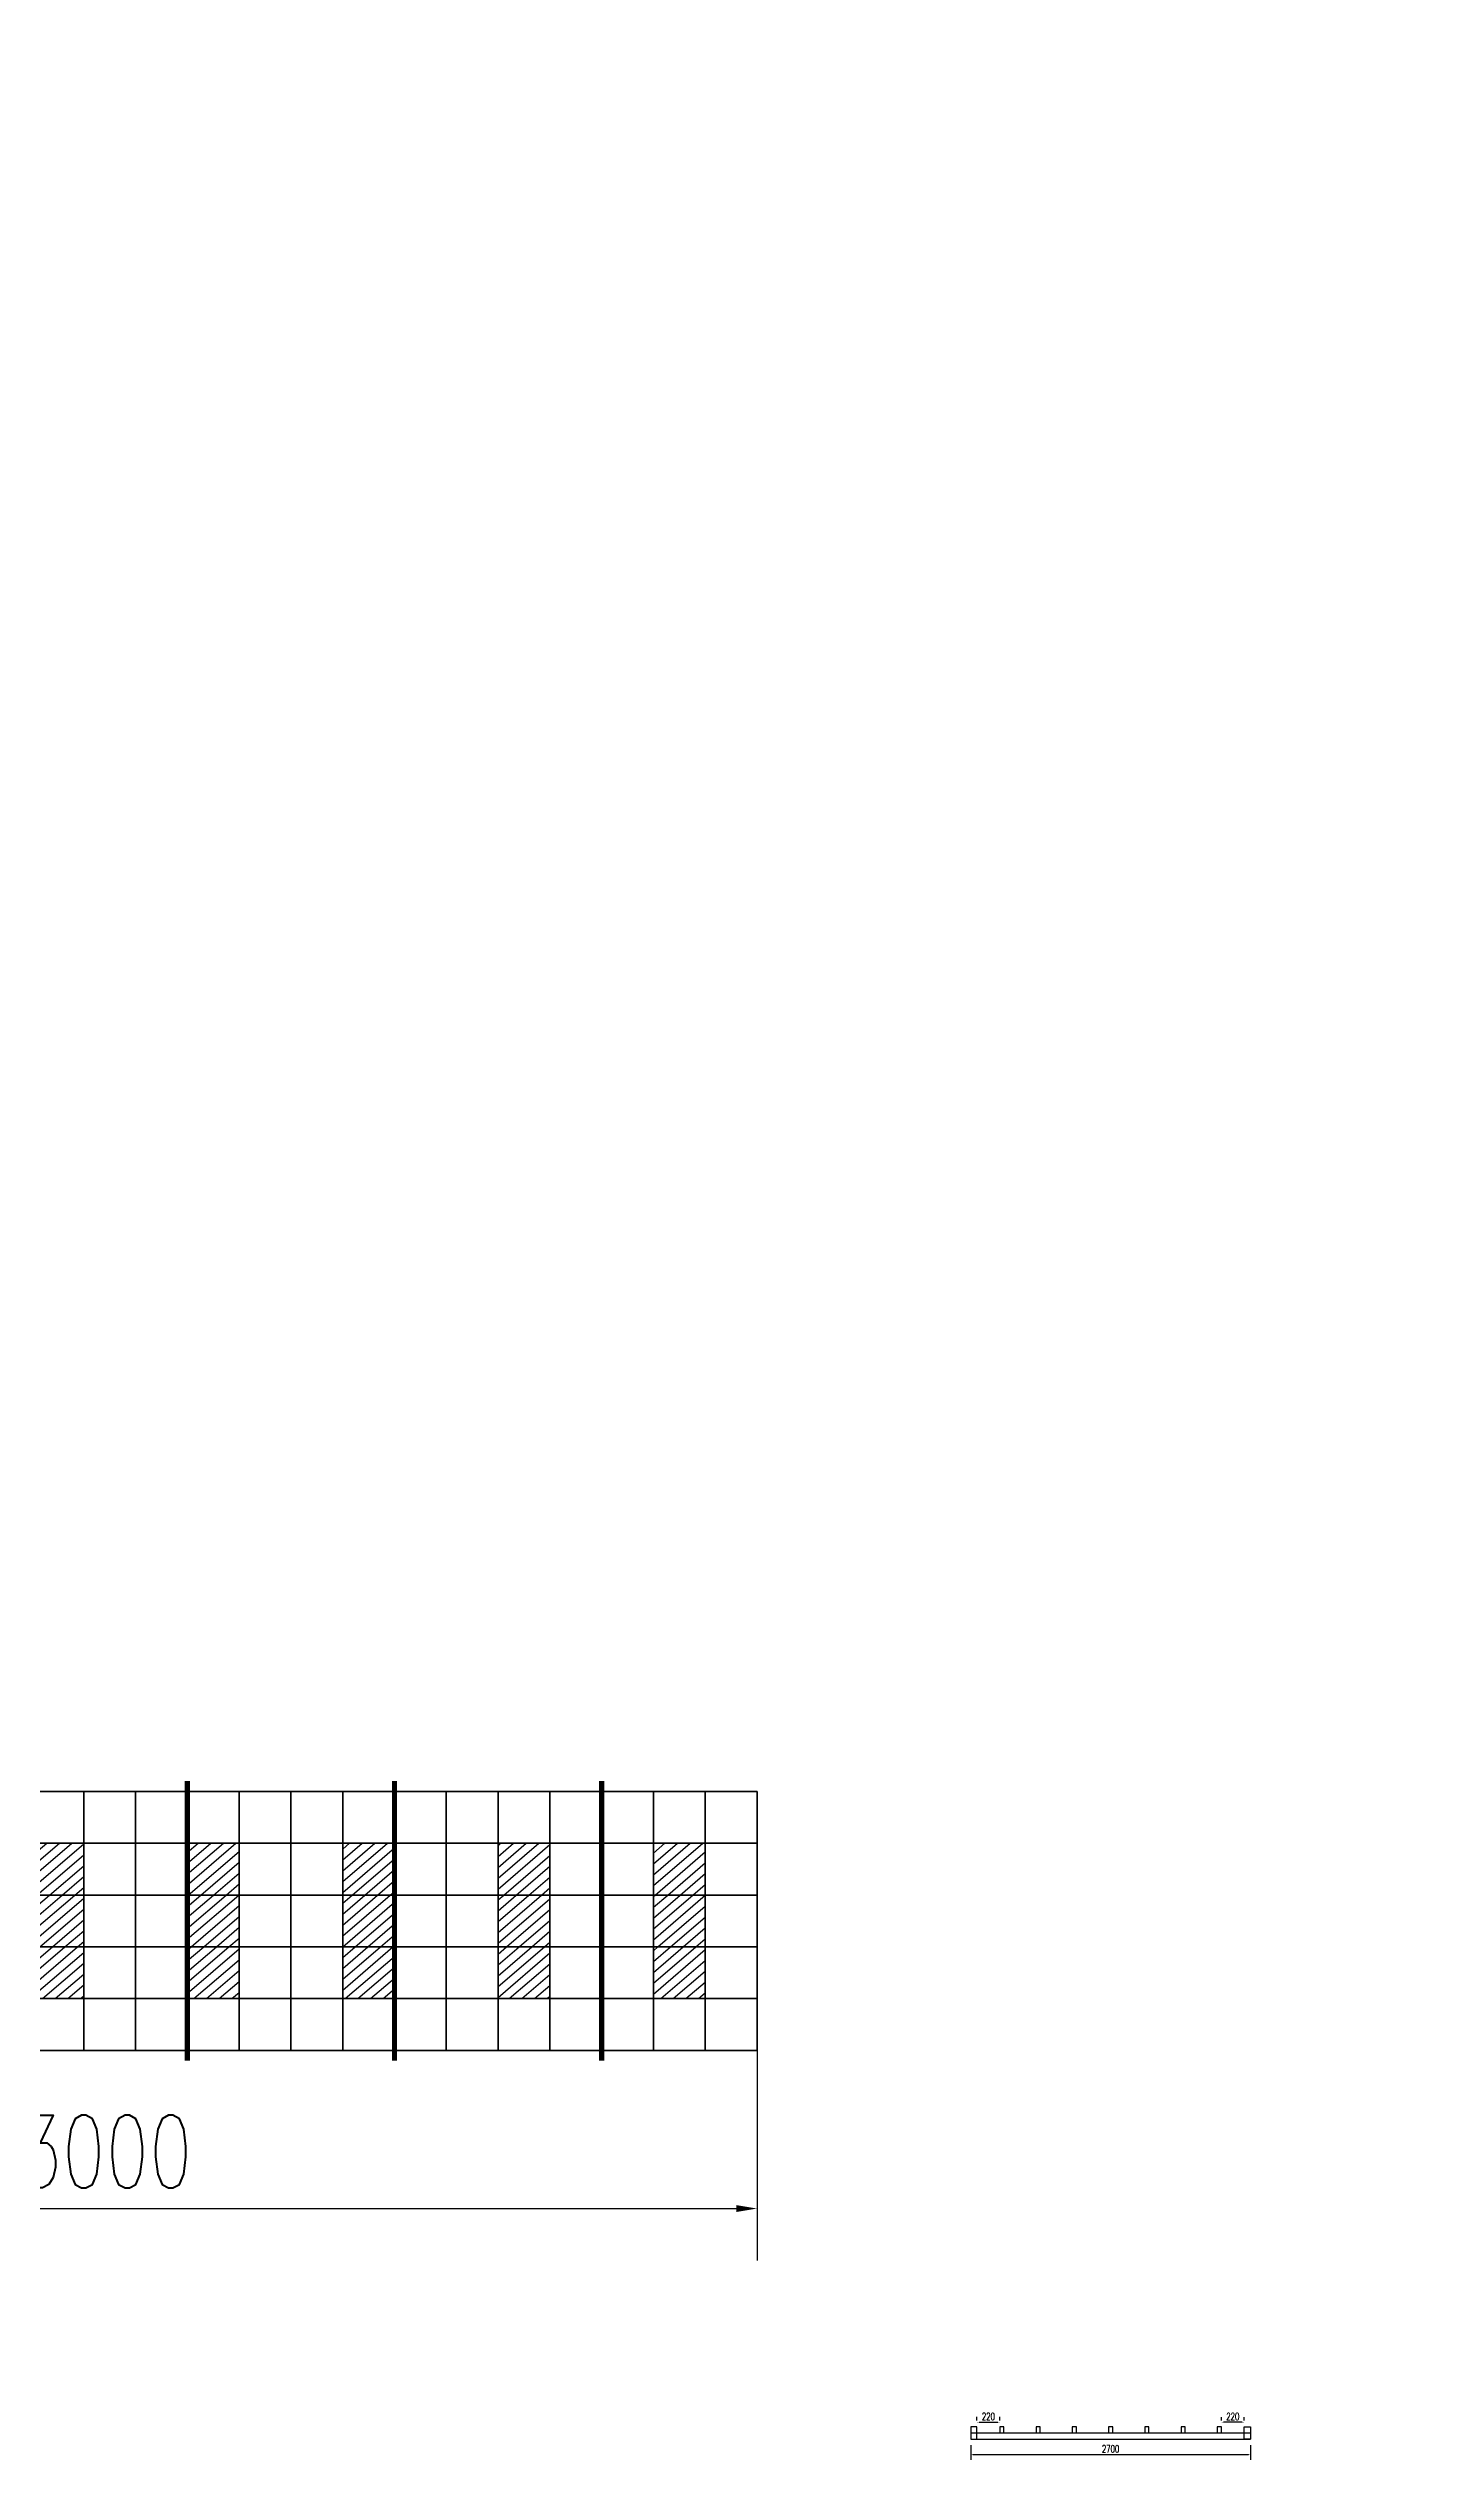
# Model space of a CAD drawing. Extents: x 833816 to 4746262, y -3629782 to -1973088.
# Drawn here: x 1994630 to 2008016, y -2326412 to -2303132 of the extents above; entities that cross this region are included whole.
import ezdxf

# ---------------------------------------------------------------- set-up
doc = ezdxf.new("R2010")
doc.units = 0
doc.header["$LTSCALE"] = 1000
doc.header["$MEASUREMENT"] = 0
doc.header["$PDMODE"] = 32
doc.layers.add('W-FLOAT_BOWL浮筒', color=253, linetype='Continuous')
doc.styles.add('STANDARD_T3', font='simplex.shx', dxfattribs={"width": 0.7, "bigfont": 'gbcbig.shx'})
doc.dimstyles.new('W&&20', dxfattribs={"dimtxt": 70, "dimasz": 20, "dimexe": 50, "dimexo": 60, "dimgap": 20, "dimtad": 1, "dimdec": 0, "dimzin": 0, "dimdsep": 46, "dimtxsty": 'STANDARD_T3', "dimcen": 0.09, "dimclrd": 1, "dimclre": 1, "dimclrt": 7, "dimazin": 2, "dimtfac": 1, "dimtdec": 0, "dimtix": 1, "dimtmove": 1, "dimatfit": 3, "dimfxl": 100, "dimtolj": 1, "dimtzin": 0, "dimarcsym": 0})
doc.dimstyles.new('W&&200', dxfattribs={"dimtxt": 700, "dimasz": 200, "dimexe": 500, "dimexo": 600, "dimgap": 200, "dimtad": 1, "dimdec": 0, "dimzin": 0, "dimdsep": 46, "dimtxsty": 'STANDARD_T3', "dimcen": 0.09, "dimclrd": 1, "dimclre": 1, "dimclrt": 7, "dimazin": 2, "dimtfac": 1, "dimtdec": 0, "dimtix": 1, "dimtmove": 2, "dimatfit": 3, "dimfxl": 100, "dimtolj": 1, "dimtzin": 0, "dimarcsym": 0})

# ---------------------------------------------------------------- blocks, each defined once
blk = doc.blocks.new('浮筒')
at = {"layer": 'W-FLOAT_BOWL浮筒'}
blk.add_lwpolyline([(-230.422514301099, -268.1519436870731), (268.1519436870876, -230.4225143010844), (230.422514301099, 268.1519436870876), (-268.1519436870876, 230.422514301099)], close=True, dxfattribs=at)
blk = doc.blocks.new('空格子')
at = {"layer": 'W-FLOAT_BOWL浮筒'}
h = blk.add_hatch(dxfattribs=at)
h.set_pattern_fill('ANSI31', color=256, scale=50)
h.set_pattern_definition([(45, (0, 0), (-56.12660075668221, 56.12660075668221), [])])
h.paths.add_polyline_path([(218.5956631333102, 262.5550514239585), (-279.9787948548328, 224.8256220379262), (-242.2493654687423, -273.7488359502167), (256.3250925194006, -236.0194065642427)])
blk.add_lwpolyline([(-242.2493654687423, -273.7488359502167), (256.3250925194006, -236.0194065642427), (218.5956631333102, 262.5550514239585), (-279.9787948548328, 224.8256220379262)], close=True, dxfattribs=at)
blk = doc.blocks.new('*U220')
at = {"color": 2, "const_width": 50}
blk.add_lwpolyline([(-1.396983861923218e-09, 1350), (1.164153218269348e-09, -1350)], dxfattribs=at)
blk = doc.blocks.new('*U221')
at = {"color": 0, "linetype": 'ByBlock', "lineweight": -2, "transparency": 16777216}
for p in [(-10000, 0), (-8000, 0), (-6000, 0), (-4000, 0), (-2000, 0), (0, 0)]:
    blk.add_blockref('*U220', p, dxfattribs=at)
blk = doc.blocks.new('*D224')
at = {"color": 1, "lineweight": -2, "transparency": 16777216}
for p, q in [((1988472.565084238, -2322060.253148201), (1988472.565084238, -2324486.481570056)), ((2001472.565084238, -2322060.253148324), (2001472.565084238, -2324486.481570056)), ((1988672.565084238, -2323986.481570056), (2001272.565084238, -2323986.481570056))]:
    blk.add_line(p, q, dxfattribs=at)
at = {"color": 1, "transparency": 16777216}
for points in [[(1988672.565084238, -2323953.148236723), (1988672.565084238, -2324019.81490339), (1988472.565084238, -2323986.481570056)], [(2001272.565084238, -2323953.148236723), (2001272.565084238, -2324019.81490339), (2001472.565084238, -2323986.481570056)]]:
    blk.add_solid(points, dxfattribs=at)
at = {"layer": 'Defpoints', "color": 0, "transparency": 16777216}
for p in [(1988472.565084238, -2321460.253148201), (2001472.565084238, -2321460.253148324), (2001472.565084238, -2323986.481570056)]:
    blk.add_point(p, dxfattribs=at)
at = {"color": 7, "transparency": 16777216, "insert": (1994972.565084238, -2323436.481570056), "char_height": 700, "attachment_point": 5, "style": 'STANDARD_T3'}
blk.add_mtext('\\A1;13000', dxfattribs=at)
blk = doc.blocks.new('*D310')
at = {"color": 1, "lineweight": -2, "transparency": 16777216}
for p, q in [((2003535.921982983, -2326272.10659784), (2003535.921982983, -2326411.619618598)), ((2006235.921982983, -2326272.10659784), (2006235.921982983, -2326411.619618598)), ((2003555.921982983, -2326361.619618598), (2006215.921982983, -2326361.619618598))]:
    blk.add_line(p, q, dxfattribs=at)
at = {"color": 1, "transparency": 16777216}
for points in [[(2003555.921982983, -2326358.286285265), (2003555.921982983, -2326364.952951932), (2003535.921982983, -2326361.619618598)], [(2006215.921982983, -2326358.286285265), (2006215.921982983, -2326364.952951932), (2006235.921982983, -2326361.619618598)]]:
    blk.add_solid(points, dxfattribs=at)
at = {"layer": 'Defpoints', "color": 0, "transparency": 16777216}
for p in [(2003535.921982983, -2326212.10659784), (2006235.921982983, -2326212.10659784), (2006235.921982983, -2326361.619618598)]:
    blk.add_point(p, dxfattribs=at)
at = {"color": 7, "transparency": 16777216, "insert": (2004885.921982983, -2326306.619618598), "char_height": 70, "attachment_point": 5, "style": 'STANDARD_T3'}
blk.add_mtext('\\A1;2700', dxfattribs=at)
blk = doc.blocks.new('*D311')
at = {"color": 1, "lineweight": -2, "transparency": 16777216}
for p, q in [((2003595.921982983, -2326032.10659784), (2003595.921982983, -2325998.670475149)), ((2003615.921982983, -2326048.670475149), (2003796.399431605, -2326048.670475149)), ((2003816.399431605, -2326032.10659784), (2003816.399431605, -2325998.670475149))]:
    blk.add_line(p, q, dxfattribs=at)
at = {"color": 1, "transparency": 16777216}
for points in [[(2003615.921982983, -2326045.337141815), (2003615.921982983, -2326052.003808482), (2003595.921982983, -2326048.670475149)], [(2003796.399431605, -2326045.337141815), (2003796.399431605, -2326052.003808482), (2003816.399431605, -2326048.670475149)]]:
    blk.add_solid(points, dxfattribs=at)
at = {"layer": 'Defpoints', "color": 0, "transparency": 16777216}
for p in [(2003816.399431605, -2326048.670475149), (2003595.921982983, -2326092.10659784), (2003816.399431605, -2326092.10659784)]:
    blk.add_point(p, dxfattribs=at)
at = {"color": 7, "transparency": 16777216, "insert": (2003706.160707294, -2325993.670475149), "char_height": 70, "attachment_point": 5, "style": 'STANDARD_T3'}
blk.add_mtext('\\A1;220', dxfattribs=at)
blk = doc.blocks.new('*U312')
at = {"color": 5}
blk.add_lwpolyline([(-20, -30), (20, -30), (20, 30), (-20, 30)], close=True, dxfattribs=at)
blk = doc.blocks.new('*U313')
at = {"color": 0, "linetype": 'ByBlock', "lineweight": -2, "transparency": 16777216}
for p in [(0, 0), (350, 0), (700, 0), (1050, 0), (1400, 0), (1750, 0), (2100, 0)]:
    blk.add_blockref('*U312', p, dxfattribs=at)
blk = doc.blocks.new('*D314')
at = {"color": 1, "lineweight": -2, "transparency": 16777216}
for p, q in [((2005956.399431605, -2326032.10659784), (2005956.399431605, -2325998.834775171)), ((2006155.921982983, -2326048.834775171), (2005976.399431605, -2326048.834775171)), ((2006175.921982983, -2326032.10659784), (2006175.921982983, -2325998.834775171))]:
    blk.add_line(p, q, dxfattribs=at)
at = {"color": 1, "transparency": 16777216}
for points in [[(2005976.399431605, -2326045.501441838), (2005976.399431605, -2326052.168108505), (2005956.399431605, -2326048.834775171)], [(2006155.921982983, -2326045.501441838), (2006155.921982983, -2326052.168108505), (2006175.921982983, -2326048.834775171)]]:
    blk.add_solid(points, dxfattribs=at)
at = {"layer": 'Defpoints', "color": 0, "transparency": 16777216}
for p in [(2005956.399431605, -2326048.834775171), (2005956.399431605, -2326092.10659784), (2006175.921982983, -2326092.10659784)]:
    blk.add_point(p, dxfattribs=at)
at = {"color": 7, "transparency": 16777216, "insert": (2006066.160707294, -2325993.834775171), "char_height": 70, "attachment_point": 5, "style": 'STANDARD_T3'}
blk.add_mtext('\\A1;220', dxfattribs=at)

msp = doc.modelspace()

# ---------------------------------------------------------------- linework, layer by layer
at = {"color": 5}
for p, q in [((2003535.921982983, -2326152.10659784), (2006235.921982983, -2326152.10659784)), ((2003535.921982983, -2326212.10659784), (2006235.921982983, -2326212.10659784))]:
    msp.add_line(p, q, dxfattribs=at)
at = {"color": 1}
for points in [[(2001472.565084227, -2319960.253148321), (1988686.300181093, -2319960.253148333), (1981980.024437482, -2310402.999124704), (1990708.424239668, -2304262.936555795), (1988640.825733412, -2282843.316296522), (1999780.346498261, -2256150.701758822), (1999781.538423849, -2217928.802886933), (2008006.79287955, -2210186.70819954), (2008015.709567152, -2192890.573179661), (2004018.864928955, -2186768.932487597), (2004030.160104888, -2164859.127450847)], [(2001529.765206201, -2165624.487400206), (2001505.407185333, -2212872.931727569), (1997281.58507684, -2216848.642252123), (1997279.911598273, -2255595.920230066), (1986086.148908588, -2282474.847185777), (1988078.600636117, -2303056.302303956), (1973589.468523266, -2313248.79803723), (1982549.183742765, -2326013.027284458), (1987602.662454053, -2322460.253148334), (2001472.565084229, -2322460.253148321), (2001472.565084227, -2319960.253148321)], [(1988686.300181093, -2319960.253148333), (2001472.565084253, -2319960.253148451), (2001472.565084229, -2322460.253148321), (1987602.662454053, -2322460.253148334)]]:
    msp.add_lwpolyline(points, dxfattribs=at)
at = {"color": 5}
msp.add_lwpolyline([(2001472.565084253, -2319960.253148304), (1988722.565084253, -2319960.253148201)], dxfattribs=at)
for points in [[(2003535.921982983, -2326212.10659784), (2003595.921982983, -2326212.10659784), (2003595.921982983, -2326092.10659784), (2003535.921982983, -2326092.10659784)], [(2006235.921982983, -2326212.10659784), (2006175.921982983, -2326212.10659784), (2006175.921982983, -2326092.10659784), (2006235.921982983, -2326092.10659784)]]:
    msp.add_lwpolyline(points, close=True, dxfattribs=at)

# ---------------------------------------------------------------- block references
msp.add_blockref('*U221', (1999972.565084228, -2321210.253148321))
at = {"rotation": 355.6724123105793}
for p in [(1994734.780551167, -2320705.564653895), (1996234.780551167, -2320705.564653909), (1997734.780551168, -2320705.564653925), (1999234.780551168, -2320705.564653938), (2000734.780551169, -2320705.564653954), (1994734.780551163, -2321205.564653896), (1996234.780551163, -2321205.564653911), (1997734.780551165, -2321205.564653925), (1999234.780551164, -2321205.564653939), (2000734.780551165, -2321205.564653954), (1994734.780551157, -2321705.564653896), (1996234.780551157, -2321705.564653911), (1997734.780551157, -2321705.564653925), (1999234.780551157, -2321705.564653939), (2000734.780551158, -2321705.564653955)]:
    msp.add_blockref('空格子', p, dxfattribs=at)
at = {"color": 5}
msp.add_blockref('*U313', (2003836.399431605, -2326122.10659784), dxfattribs=at)
at = {"layer": 'W-FLOAT_BOWL浮筒', "rotation": 355.6724123106704}
for p in [(1994722.565084249, -2320210.253148259), (1995222.56508425, -2320210.253148264), (1995722.565084249, -2320210.253148268), (1996222.56508425, -2320210.253148272), (1996722.565084249, -2320210.253148277), (1997222.565084248, -2320210.253148282), (1997722.565084249, -2320210.253148287), (1998222.565084249, -2320210.253148292), (1998722.565084247, -2320210.253148297), (1999222.56508425, -2320210.253148299), (1999722.56508425, -2320210.253148306), (2000222.565084249, -2320210.25314831), (2000722.565084249, -2320210.253148316), (2001222.56508425, -2320210.25314832), (1995222.565084243, -2320710.253148261), (1995722.565084243, -2320710.253148266), (1996722.565084244, -2320710.253148276), (1997222.565084244, -2320710.253148281), (1998222.565084243, -2320710.25314829), (1998722.565084244, -2320710.253148295), (1999722.565084244, -2320710.253148305), (2000222.565084245, -2320710.25314831), (2001222.565084244, -2320710.253148318), (1995222.565084239, -2321210.253148261), (1995722.565084239, -2321210.253148265), (1996722.565084238, -2321210.253148275), (1997222.565084239, -2321210.25314828), (1998222.565084239, -2321210.253148289), (1998722.565084239, -2321210.253148294), (1999722.565084239, -2321210.253148305), (2000222.56508424, -2321210.253148309), (2001222.56508424, -2321210.253148319), (1995222.565084232, -2321710.253148261), (1995722.565084233, -2321710.253148267), (1996722.565084233, -2321710.253148274), (1997222.565084234, -2321710.253148281), (1998222.565084234, -2321710.253148289), (1998722.565084233, -2321710.253148295), (1999722.565084234, -2321710.253148304), (2000222.565084235, -2321710.25314831), (2001222.565084235, -2321710.25314832), (1994722.565084232, -2322210.253148259), (1995222.565084231, -2322210.253148263), (1995722.565084232, -2322210.253148267), (1996222.565084232, -2322210.253148272), (1996722.565084231, -2322210.253148278), (1997222.565084232, -2322210.253148282), (1997722.565084232, -2322210.253148286), (1998222.565084231, -2322210.25314829), (1998722.565084232, -2322210.253148295), (1999222.565084231, -2322210.253148301), (1999722.565084232, -2322210.253148305), (2000222.565084232, -2322210.253148309), (2000722.565084231, -2322210.253148314), (2001222.565084232, -2322210.253148319)]:
    msp.add_blockref('浮筒', p, dxfattribs=at)

# ---------------------------------------------------------------- dimensions: what is measured, and where the dimension line sits
dim = msp.add_linear_dim(base=(2001472.565084238, -2323986.481570056), p1=(1988472.565084238, -2321460.253148201), p2=(2001472.565084238, -2321460.253148324), dimstyle='W&&200')
dim.commit()
dim.dimension.update_dxf_attribs({"geometry": '*D224', "text_midpoint": (1994972.565084238, -2323436.481570056)})
at = {"color": 5}
for base, p1, p2, picture, middle in [((2003816.399431605, -2326048.670475149), (2003595.921982983, -2326092.10659784), (2003816.399431605, -2326092.10659784), '*D311', (2003706.160707294, -2325993.670475149)), ((2005956.399431605, -2326048.834775171), (2006175.921982983, -2326092.10659784), (2005956.399431605, -2326092.10659784), '*D314', (2006066.160707294, -2325993.834775171)), ((2006235.921982983, -2326361.619618598), (2003535.921982983, -2326212.10659784), (2006235.921982983, -2326212.10659784), '*D310', (2004885.921982983, -2326306.619618598))]:
    dim = msp.add_linear_dim(base=base, p1=p1, p2=p2, dimstyle='W&&20', dxfattribs=at)
    dim.commit()
    dim.dimension.update_dxf_attribs({"geometry": picture, "text_midpoint": middle})

doc.saveas('drawing.dxf')
